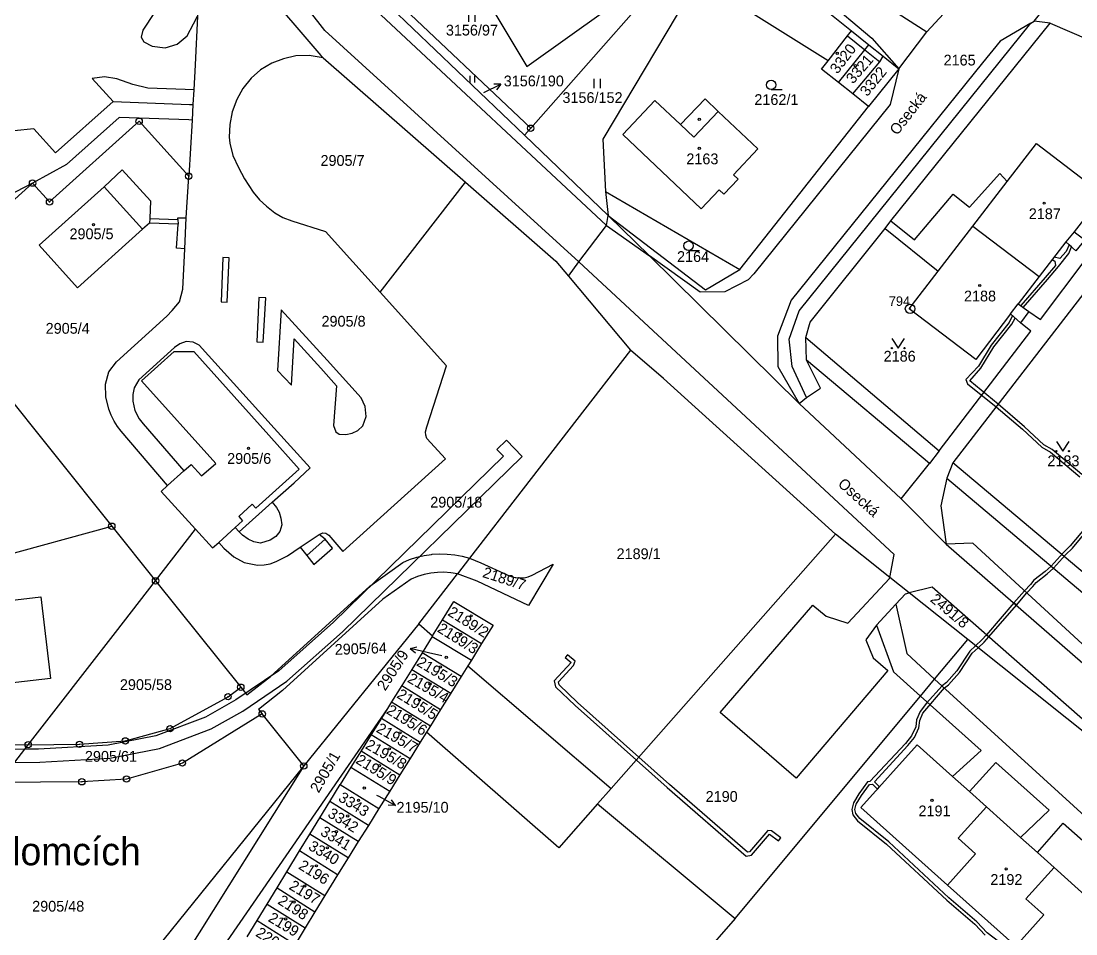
# Model space of a CAD drawing. Extents: x -784124 to -780570, y -980818 to -976926.
# Drawn here: x -782765.3 to -782598.9, y -978567.1 to -978423 of the extents above; entities that cross this region are included whole.
import ezdxf
from ezdxf.enums import TextEntityAlignment as Align

# ---------------------------------------------------------------- set-up
doc = ezdxf.new("R2010")
doc.units = 0
doc.header["$LTSCALE"] = 3.138375
doc.header["$MEASUREMENT"] = 0
doc.linetypes.add('0_051C', pattern=[0])
for name, color, linetype in [('1008', 1, 'CONTINUOUS'), ('1009', 1, 'CONTINUOUS'), ('101', 1, 'CONTINUOUS'), ('1016', 1, 'CONTINUOUS'), ('1029', 1, 'CONTINUOUS'), ('105', 1, 'CONTINUOUS'), ('18', 1, 'CONTINUOUS'), ('21800', 1, 'CONTINUOUS'), ('21900', 1, 'CONTINUOUS'), ('21999', 1, 'CONTINUOUS'), ('23700', 1, 'CONTINUOUS'), ('304', 1, 'CONTINUOUS'), ('306', 1, 'CONTINUOUS'), ('314', 1, 'CONTINUOUS'), ('402', 1, 'CONTINUOUS'), ('404', 1, 'CONTINUOUS')]:
    doc.layers.add(name, color=color, linetype=linetype)

# ---------------------------------------------------------------- blocks, each defined once
blk = doc.blocks.new('4_02$0')
at = {"layer": '404', "color": 255, "linetype": 'Continuous'}
blk.add_circle((-0.01, 0), 0.175, dxfattribs=at)
blk = doc.blocks.new('1029$1')
at = {"layer": '1029', "color": 6, "linetype": 'Continuous'}
for p, q in [((0, 3), (-0.5, 2)), ((0, 0), (0, 3)), ((0, 3), (0.5, 2))]:
    blk.add_line(p, q, dxfattribs=at)
blk = doc.blocks.new('3_06$4')
at = {"layer": '306', "color": 255, "linetype": 'Continuous'}
for p, q in [((-0.51, 0), (-0.51, 1.5)), ((0.49, 0), (0.49, 1.5))]:
    blk.add_line(p, q, dxfattribs=at)
blk = doc.blocks.new('3_04$3')
at = {"layer": '304', "color": 255, "linetype": 'Continuous'}
blk.add_line((0.01, 0), (1.76, 0), dxfattribs=at)
blk.add_circle((0.01, 0.75), 0.75, dxfattribs=at)
blk = doc.blocks.new('3_14$2')
at = {"layer": '314', "color": 255, "linetype": 'Continuous'}
blk.add_lwpolyline([(-1, 1.5), (0, 0), (1, 1.5)], dxfattribs=at)
for centre in [(-1, 0), (1, 0)]:
    blk.add_circle(centre, 0.1, dxfattribs=at)
blk = doc.blocks.new('1_01$18')
at = {"layer": '101', "color": 3, "linetype": 'Continuous'}
for radius in [0.75, 0.03]:
    blk.add_circle((0, 0), radius, dxfattribs=at)
blk = doc.blocks.new('1_05$19')
at = {"layer": '105', "color": 3, "linetype": 'Continuous'}
for radius in [0.5, 0.0303]:
    blk.add_circle((0, 0), radius, dxfattribs=at)

msp = doc.modelspace()

# ---------------------------------------------------------------- linework, layer by layer
at = {"layer": '1029', "color": 255, "linetype": 'Continuous'}
for p, q in [((-782698.94, -978523.18), (-782701.02, -978522.7)), ((-782709.24, -978545.17), (-782708.89, -978545.37))]:
    msp.add_line(p, q, dxfattribs=at)
at = {"layer": '21800', "color": 255, "linetype": 'Continuous'}
for p, q in [((-782652.83, -978407.26), (-782631.1, -978425.72)), ((-782744.25, -978421.64), (-782746.1, -978424.41)), ((-782738.1, -978423.42), (-782737.48, -978422.24)), ((-782739.12, -978425.33), (-782738.1, -978423.42)), ((-782642.55, -978468.76), (-782606.02, -978423.33)), ((-782606.02, -978423.33), (-782610.84, -978426.16)), ((-782606.02, -978423.33), (-782605.48, -978423.02)), ((-782746.1, -978424.41), (-782746.36, -978425.56)), ((-782746.36, -978425.56), (-782745.93, -978426.29)), ((-782740.67, -978426.64), (-782739.12, -978425.33)), ((-782634.92, -978425.34), (-782632.2, -978427.52)), ((-782631.1, -978425.72), (-782626.84, -978430.54)), ((-782745.93, -978426.29), (-782744.63, -978426.94)), ((-782744.63, -978426.94), (-782742.61, -978427.23)), ((-782742.61, -978427.23), (-782740.67, -978426.64)), ((-782632.2, -978427.52), (-782629.83, -978429.42)), ((-782610.84, -978426.16), (-782613.62, -978429.6)), ((-782613.62, -978429.6), (-782643.85, -978467.03)), ((-782626.84, -978430.54), (-782628.2, -978436.16)), ((-782752.18, -978431.79), (-782754.12, -978432.07)), ((-782754.12, -978432.07), (-782750.81, -978435.71)), ((-782750.22, -978432.09), (-782752.18, -978431.79)), ((-782747.71, -978432.99), (-782750.22, -978432.09)), ((-782745.31, -978433.61), (-782747.71, -978432.99)), ((-782739.41, -978433.82), (-782745.31, -978433.61)), ((-782738.07, -978433.87), (-782739.41, -978433.82)), ((-782750.81, -978435.71), (-782759.88, -978443.78)), ((-782750.81, -978435.71), (-782738.77, -978436.17)), ((-782738.77, -978436.17), (-782738.21, -978436.19)), ((-782655.34, -978437.26), (-782659.2, -978441.33)), ((-782628.2, -978436.16), (-782649.69, -978462.89)), ((-782749.82, -978438.23), (-782758.16, -978445.64)), ((-782738.87, -978438.61), (-782749.82, -978438.23)), ((-782738.35, -978438.63), (-782738.87, -978438.61)), ((-782763.28, -978440.02), (-782766.39, -978440.3)), ((-782759.88, -978443.78), (-782763.28, -978440.02)), ((-782659.2, -978441.33), (-782661.3, -978439.35)), ((-782758.16, -978445.64), (-782763.51, -978448.58)), ((-782615.71, -978452.36), (-782610.93, -978447.05)), ((-782610.93, -978447.05), (-782609.73, -978448.3)), ((-782763.51, -978448.58), (-782767.45, -978450.62)), ((-782752.19, -978449.15), (-782746.14, -978455.87)), ((-782624.39, -978457.52), (-782618.25, -978450.32)), ((-782618.25, -978450.32), (-782615.71, -978452.36)), ((-782745.02, -978454.18), (-782745.08, -978454.88)), ((-782672.95, -978455.28), (-782672.68, -978453.69)), ((-782740.6, -978454.31), (-782740.54, -978455.06)), ((-782629.01, -978455.75), (-782620.62, -978462.47)), ((-782628.09, -978454.51), (-782624.39, -978457.52)), ((-782599.16, -978456.27), (-782600.51, -978457.84)), ((-782733.49, -978460.31), (-782733.76, -978467.31)), ((-782732.48, -978460.35), (-782733.49, -978460.31)), ((-782732.79, -978467.37), (-782732.48, -978460.35)), ((-782658.16, -978465.8), (-782666.2, -978460.08)), ((-782604.5, -978470.12), (-782597.27, -978460.54)), ((-782678.98, -978463.24), (-782677.3, -978461.02)), ((-782650.63, -978463.85), (-782654.29, -978465.74)), ((-782649.69, -978462.89), (-782650.63, -978463.85)), ((-782654.29, -978465.74), (-782658.16, -978465.8)), ((-782733.76, -978467.31), (-782732.79, -978467.37)), ((-782727.79, -978466.61), (-782728.11, -978473.64)), ((-782726.73, -978466.68), (-782727.79, -978466.61)), ((-782727.1, -978473.67), (-782726.73, -978466.68)), ((-782643.85, -978467.03), (-782646, -978472.71)), ((-782724.3, -978468.57), (-782724.84, -978478.14)), ((-782717.05, -978476.54), (-782724.3, -978468.57)), ((-782644.15, -978473.19), (-782642.55, -978468.76)), ((-782609.21, -978469.22), (-782608, -978467.64)), ((-782606.35, -978468.84), (-782604.5, -978470.12)), ((-782606.03, -978471.95), (-782607.64, -978470.62)), ((-782620.47, -978490.86), (-782606.03, -978471.95)), ((-782728.11, -978473.64), (-782727.1, -978473.67)), ((-782722.63, -978480.48), (-782722.26, -978473.14)), ((-782722.26, -978473.14), (-782718.04, -978477.81)), ((-782646, -978472.71), (-782645.92, -978477.51)), ((-782643.68, -978477.54), (-782644.15, -978473.19)), ((-782641.51, -978472.96), (-782620.47, -978490.86)), ((-782746.31, -978479.8), (-782741.19, -978475.16)), ((-782741.19, -978475.16), (-782738.07, -978475.18)), ((-782738.07, -978475.18), (-782726.23, -978488.36)), ((-782711.65, -978482.47), (-782717.05, -978476.54)), ((-782621.98, -978492.85), (-782641.43, -978476.54)), ((-782724.84, -978478.14), (-782722.63, -978480.48)), ((-782718.04, -978477.81), (-782715.57, -978480.55)), ((-782645.92, -978477.51), (-782642.58, -978483.38)), ((-782641.42, -978482.41), (-782643.68, -978477.54)), ((-782734.57, -978492.82), (-782746.31, -978479.8)), ((-782715.57, -978480.55), (-782716.02, -978486.85)), ((-782711.05, -978483.85), (-782711.65, -978482.47)), ((-782710.9, -978485.41), (-782711.05, -978483.85)), ((-782711.41, -978486.87), (-782710.9, -978485.41)), ((-782716.02, -978486.85), (-782715.66, -978487.85)), ((-782712.17, -978487.62), (-782711.41, -978486.87)), ((-782726.23, -978488.36), (-782721.42, -978493.71)), ((-782715.66, -978487.85), (-782715.15, -978488.22)), ((-782715.15, -978488.22), (-782714.07, -978488.27)), ((-782714.07, -978488.27), (-782713.08, -978488.06)), ((-782713.08, -978488.06), (-782712.17, -978487.62)), ((-782620.47, -978490.86), (-782621.98, -978492.85)), ((-782739.64, -978493.97), (-782738.49, -978492.97)), ((-782738.49, -978492.97), (-782736.84, -978494.77)), ((-782736.84, -978494.77), (-782734.57, -978492.82)), ((-782721.42, -978493.71), (-782728.27, -978499.87)), ((-782626.48, -978498.42), (-782621.98, -978492.85)), ((-782587.89, -978518.36), (-782618.3, -978492.72)), ((-782619.28, -978495.15), (-782589.51, -978520.28)), ((-782725.73, -978498.94), (-782725, -978499.79)), ((-782728.85, -978499.23), (-782730.94, -978501.22)), ((-782728.27, -978499.87), (-782728.85, -978499.23)), ((-782725, -978499.79), (-782724.58, -978500.51)), ((-782724.58, -978500.51), (-782724.33, -978501.45)), ((-782730.4, -978501.88), (-782731.54, -978502.92)), ((-782730.94, -978501.22), (-782730.4, -978501.88)), ((-782724.33, -978501.45), (-782724.19, -978502.53)), ((-782730.4, -978504.14), (-782730.93, -978503.62)), ((-782724.51, -978503.57), (-782725.13, -978504.37)), ((-782724.19, -978502.53), (-782724.51, -978503.57)), ((-782721.27, -978506.03), (-782718.31, -978504.03)), ((-782729.5, -978504.79), (-782730.4, -978504.14)), ((-782728.59, -978505.22), (-782729.5, -978504.79)), ((-782727.55, -978505.42), (-782728.59, -978505.22)), ((-782726.03, -978504.94), (-782727.55, -978505.42)), ((-782725.13, -978504.37), (-782726.03, -978504.94)), ((-782720.24, -978507.34), (-782717.36, -978504.8)), ((-782615.17, -978505.43), (-782619.35, -978505.56)), ((-782596.55, -978522.54), (-782615.17, -978505.43)), ((-782634.88, -978518.04), (-782628.32, -978511.01)), ((-782628.32, -978511.01), (-782628.28, -978510.82)), ((-782627.33, -978515.05), (-782625.79, -978513.41)), ((-782625.79, -978513.41), (-782625.21, -978513.27)), ((-782655.02, -978532.15), (-782640.41, -978515.17)), ((-782640.41, -978515.17), (-782638.28, -978516.93)), ((-782627.33, -978515.05), (-782630.36, -978518.33)), ((-782627.33, -978515.05), (-782625.6, -978522.85)), ((-782638.28, -978516.93), (-782634.88, -978518.04)), ((-782630.36, -978518.33), (-782632.07, -978520.68)), ((-782630.36, -978518.33), (-782627.7, -978525.74)), ((-782632.07, -978520.68), (-782630.88, -978523.51)), ((-782630.88, -978523.51), (-782628.56, -978525.51)), ((-782625.6, -978522.85), (-782621.19, -978526.88)), ((-782628.56, -978525.51), (-782643.04, -978542.5)), ((-782627.7, -978525.74), (-782623.43, -978529.56)), ((-782621.19, -978526.88), (-782590.42, -978555.01)), ((-782623.43, -978529.56), (-782613.86, -978538.11)), ((-782643.04, -978542.5), (-782655.02, -978532.15)), ((-782680.48, -978553.52), (-782701.38, -978535.26)), ((-782613.86, -978538.11), (-782618.36, -978542.25)), ((-782615.71, -978544.62), (-782611.55, -978540.05)), ((-782611.55, -978540.05), (-782603.12, -978547.57)), ((-782674.36, -978546.58), (-782680.48, -978553.52)), ((-782603.12, -978547.57), (-782607.65, -978551.86)), ((-782604.98, -978554.25), (-782600.9, -978549.63)), ((-782600.9, -978549.63), (-782592.34, -978557.22))]:
    msp.add_line(p, q, dxfattribs=at)
at = {"layer": '21900', "color": 3, "linetype": 'Continuous'}
for p, q in [((-782653.92, -978408.68), (-782634.3, -978424.56)), ((-782684.92, -978439.91), (-782660.59, -978412.31)), ((-782707.28, -978418.73), (-782684.92, -978439.91)), ((-782634.3, -978424.56), (-782631.58, -978426.74)), ((-782626.84, -978430.54), (-782622.44, -978424.72)), ((-782631.58, -978426.74), (-782629.32, -978428.55)), ((-782717.64, -978428.79), (-782695.2, -978448.42)), ((-782629.32, -978428.55), (-782626.84, -978430.54)), ((-782626.84, -978430.54), (-782631.6, -978436.49)), ((-782634.09, -978434.49), (-782636.34, -978432.69)), ((-782631.6, -978436.49), (-782634.09, -978434.49)), ((-782651.92, -978462.21), (-782631.6, -978436.49)), ((-782684.92, -978439.91), (-782685.9, -978441.03)), ((-782672.68, -978453.69), (-782685.9, -978441.03)), ((-782739.26, -978454.06), (-782738.87, -978447.48)), ((-782708.68, -978465.77), (-782695.2, -978448.42)), ((-782673.14, -978449.91), (-782651.92, -978462.21)), ((-782673.14, -978449.91), (-782672.68, -978453.69)), ((-782739.47, -978458.93), (-782739.26, -978454.06)), ((-782672.68, -978453.69), (-782666.2, -978460.08)), ((-782677.3, -978461.02), (-782672.95, -978455.28)), ((-782672.95, -978455.28), (-782666.2, -978460.08)), ((-782615.17, -978455.38), (-782604.71, -978463.34)), ((-782666.2, -978460.08), (-782642.58, -978483.38)), ((-782669.15, -978474.94), (-782694.58, -978507.8)), ((-782771.73, -978476.86), (-782751.01, -978502.73)), ((-782804.01, -978517.24), (-782751.01, -978502.73)), ((-782751.01, -978502.73), (-782744.1, -978511.36)), ((-782744.1, -978511.36), (-782737.78, -978503.22)), ((-782672.21, -978544.14), (-782636.84, -978504.01)), ((-782628.28, -978510.82), (-782636.84, -978504.01)), ((-782694.58, -978507.8), (-782696.47, -978510.24)), ((-782702.59, -978518.15), (-782696.47, -978510.24)), ((-782750.42, -978519.49), (-782744.1, -978511.36)), ((-782744.1, -978511.36), (-782730.66, -978528.14)), ((-782625.21, -978513.27), (-782628.28, -978510.82)), ((-782615.98, -978520.62), (-782625.21, -978513.27)), ((-782702.59, -978518.15), (-782700.39, -978520.03)), ((-782700.39, -978520.03), (-782698.83, -978517.51)), ((-782698.83, -978517.51), (-782692.66, -978521.27)), ((-782700.45, -978520.12), (-782702.06, -978522.71)), ((-782700.39, -978520.03), (-782700.45, -978520.12)), ((-782700.45, -978520.12), (-782694.28, -978523.87)), ((-782580.18, -978549.23), (-782615.98, -978520.62)), ((-782692.66, -978521.27), (-782694.28, -978523.87)), ((-782702.06, -978522.71), (-782703.68, -978525.33)), ((-782695.9, -978526.47), (-782702.06, -978522.71)), ((-782694.28, -978523.87), (-782694.84, -978524.77)), ((-782703.68, -978525.33), (-782705.27, -978527.88)), ((-782703.68, -978525.33), (-782697.53, -978529.08)), ((-782694.84, -978524.77), (-782695.9, -978526.47)), ((-782694.84, -978524.77), (-782672.21, -978544.14)), ((-782695.9, -978526.47), (-782697.53, -978529.08)), ((-782705.27, -978527.88), (-782706.88, -978530.47)), ((-782705.27, -978527.88), (-782699.13, -978531.65)), ((-782706.88, -978530.47), (-782707.51, -978531.48)), ((-782706.88, -978530.47), (-782700.73, -978534.22)), ((-782697.53, -978529.08), (-782699.13, -978531.65)), ((-782720.71, -978540.57), (-782727.28, -978532.36)), ((-782707.51, -978531.48), (-782708.48, -978533.05)), ((-782699.13, -978531.65), (-782700.73, -978534.22)), ((-782708.48, -978533.05), (-782710.07, -978535.61)), ((-782708.48, -978533.05), (-782702.34, -978536.81)), ((-782710.07, -978535.61), (-782711.67, -978538.19)), ((-782710.07, -978535.61), (-782703.94, -978539.38)), ((-782702.34, -978536.81), (-782703.94, -978539.38)), ((-782711.67, -978538.19), (-782713.27, -978540.77)), ((-782711.67, -978538.19), (-782705.54, -978541.96)), ((-782720.71, -978540.57), (-782745.87, -978580.73)), ((-782703.94, -978539.38), (-782705.54, -978541.96)), ((-782713.27, -978540.77), (-782714.96, -978543.49)), ((-782713.27, -978540.77), (-782707.15, -978544.55)), ((-782705.54, -978541.96), (-782707.15, -978544.55)), ((-782716.59, -978546.17), (-782714.96, -978543.49)), ((-782714.96, -978543.49), (-782708.86, -978547.28)), ((-782707.15, -978544.55), (-782708.86, -978547.28)), ((-782672.21, -978544.14), (-782674.36, -978546.58)), ((-782718.17, -978548.75), (-782716.59, -978546.17)), ((-782710.52, -978549.95), (-782716.59, -978546.17)), ((-782708.86, -978547.28), (-782710.52, -978549.95)), ((-782719.75, -978551.36), (-782718.17, -978548.75)), ((-782712.13, -978552.52), (-782718.17, -978548.75)), ((-782710.52, -978549.95), (-782712.13, -978552.52)), ((-782721.37, -978553.99), (-782719.75, -978551.36)), ((-782713.74, -978555.09), (-782719.75, -978551.36)), ((-782723.38, -978557.27), (-782721.37, -978553.99)), ((-782715.4, -978557.75), (-782721.37, -978553.99)), ((-782712.13, -978552.52), (-782713.74, -978555.09)), ((-782713.74, -978555.09), (-782715.4, -978557.75)), ((-782724.94, -978559.83), (-782723.38, -978557.27)), ((-782723.38, -978557.27), (-782717.4, -978561.04)), ((-782715.4, -978557.75), (-782717.4, -978561.04)), ((-782726.5, -978562.38), (-782724.94, -978559.83)), ((-782724.94, -978559.83), (-782718.96, -978563.59)), ((-782619.15, -978559.39), (-782608.39, -978569.03)), ((-782717.4, -978561.04), (-782718.96, -978563.59)), ((-782728.09, -978564.99), (-782726.5, -978562.38)), ((-782726.5, -978562.38), (-782720.51, -978566.14)), ((-782718.96, -978563.59), (-782720.51, -978566.14)), ((-782729.66, -978567.56), (-782728.09, -978564.99)), ((-782728.09, -978564.99), (-782722.1, -978568.75)), ((-782720.51, -978566.14), (-782722.1, -978568.75))]:
    msp.add_line(p, q, dxfattribs=at)
for points in [[(-782752.88, -978365.01), (-782715.93, -978414.8), (-782708.56, -978421.99), (-782672.95, -978455.28)], [(-782677.3, -978461.02), (-782717.38, -978424.51), (-782745.3, -978388.61)], [(-782736.73, -978406.54), (-782737.48, -978422.24), (-782737.84, -978429.93), (-782738.07, -978433.87), (-782738.21, -978436.19), (-782738.35, -978438.63), (-782738.87, -978447.48)], [(-782736.73, -978406.54), (-782718.05, -978428.43), (-782717.64, -978428.79)], [(-782696.3, -978412.13), (-782685.52, -978430.15), (-782660.59, -978412.31)], [(-782602.98, -978423.34), (-782605.48, -978423.02), (-782597.48, -978413)], [(-782658.53, -978416.41), (-782673.56, -978441.63), (-782673.14, -978449.91)], [(-782685.9, -978441.03), (-782707.04, -978420.8), (-782708.47, -978419.45)], [(-782622.44, -978424.72), (-782619.81, -978421.84), (-782618.16, -978420.04)], [(-782642.58, -978483.38), (-782641.42, -978482.41), (-782639.22, -978480.95), (-782641.43, -978476.54), (-782641.51, -978472.96), (-782640.83, -978470.54), (-782629.01, -978455.75), (-782628.09, -978454.51), (-782602.98, -978423.34)], [(-782602.98, -978423.34), (-782596.88, -978425.97), (-782586.34, -978434.46), (-782589.57, -978438.37), (-782574.25, -978450.83), (-782570.85, -978446.88), (-782566.81, -978450.14), (-782562.04, -978453.99)], [(-782638, -978429.28), (-782634.92, -978425.34), (-782634.3, -978424.56)], [(-782636.34, -978432.69), (-782632.2, -978427.52), (-782631.58, -978426.74)], [(-782717.64, -978428.79), (-782719.88, -978428.44), (-782721.95, -978428.51), (-782723.91, -978428.96), (-782725.77, -978429.65), (-782727.54, -978430.67), (-782729.04, -978432.02), (-782730.33, -978433.62), (-782731.3, -978435.39), (-782732.03, -978437.3), (-782732.39, -978439.3), (-782732.48, -978441.3), (-782732.38, -978442.27), (-782731.89, -978444.24), (-782731.01, -978446.12), (-782730.08, -978447.88), (-782728.72, -978449.99), (-782727.71, -978451.2), (-782726.58, -978452.24), (-782725.31, -978453.28), (-782724.03, -978454), (-782722.6, -978454.55), (-782717.29, -978456.2), (-782708.68, -978465.77)], [(-782634.09, -978434.49), (-782629.83, -978429.42), (-782629.32, -978428.55)], [(-782636.34, -978432.69), (-782639.05, -978430.61), (-782638, -978429.28)], [(-782655.34, -978437.26), (-782649.08, -978443.19), (-782652.93, -978447.25), (-782652.2, -978447.94), (-782654.47, -978450.32), (-782655.2, -978449.63), (-782658.02, -978452.61), (-782670.4, -978440.88), (-782665.33, -978435.52), (-782661.3, -978439.35), (-782657.42, -978435.28), (-782655.34, -978437.26)], [(-782738.87, -978447.48), (-782746.69, -978438.81), (-782760.83, -978451.55), (-782763.51, -978448.58), (-782775.27, -978459.23), (-782769.87, -978465.15), (-782776.41, -978471.01)], [(-782615.17, -978455.38), (-782609.73, -978448.3), (-782605.14, -978442.33), (-782594.63, -978450.38), (-782599.16, -978456.27), (-782597.5, -978457.55), (-782598.9, -978459.24), (-782600.51, -978457.84), (-782604.71, -978463.34)], [(-782739.47, -978458.93), (-782740.78, -978458.87), (-782740.54, -978455.06), (-782745.08, -978454.88), (-782746.14, -978455.87), (-782756.4, -978465.12), (-782762.46, -978458.39), (-782752.19, -978449.15), (-782749.36, -978446.47), (-782744.92, -978451.35), (-782745.02, -978454.18), (-782740.6, -978454.31), (-782740.57, -978454.05), (-782739.26, -978454.06)], [(-782695.2, -978448.42), (-782680.96, -978460.89), (-782678.98, -978463.24), (-782669.15, -978474.94)], [(-782672.68, -978453.69), (-782657.34, -978465.4), (-782651.92, -978462.21)], [(-782562.04, -978453.99), (-782566.82, -978459.86), (-782594.99, -978462.47), (-782618.3, -978492.72), (-782619.28, -978495.15), (-782620.23, -978499.5), (-782619.35, -978505.56)], [(-782604.71, -978463.34), (-782608, -978467.64), (-782606.35, -978468.84), (-782607.64, -978470.62), (-782609.21, -978469.22), (-782614.68, -978476.44), (-782625.2, -978468.44), (-782620.62, -978462.47), (-782615.17, -978455.38)], [(-782742.24, -978496.32), (-782749.52, -978487.74), (-782750.1, -978486.98), (-782750.64, -978486.15), (-782751.12, -978485.2), (-782751.47, -978484.24), (-782751.94, -978482.31), (-782751.99, -978480.3), (-782751.48, -978478.39), (-782750.29, -978476.76), (-782742.32, -978469.57), (-782741.48, -978468.67), (-782740.34, -978467.3), (-782739.79, -978465.34), (-782739.47, -978458.93)], [(-782628.28, -978510.82), (-782627.58, -978507.19), (-782677.3, -978461.02)], [(-782734.14, -978505.28), (-782733.32, -978506.21), (-782731.77, -978507.54), (-782730.11, -978508.48), (-782728, -978508.86), (-782726.98, -978508.82), (-782726.02, -978508.68), (-782725.06, -978508.31), (-782723.28, -978507.39), (-782721.27, -978506.03), (-782720.24, -978507.34), (-782719.11, -978508.77), (-782716.2, -978506.19), (-782717.36, -978504.8), (-782718.31, -978504.03), (-782717.72, -978503.76), (-782717.24, -978503.83), (-782716.74, -978504.16), (-782714.55, -978506.74), (-782698.37, -978492.08), (-782701.28, -978488.88), (-782701.46, -978488.38), (-782701.53, -978487.82), (-782701.31, -978487.07), (-782698.19, -978477.41), (-782708.68, -978465.77)], [(-782734.14, -978505.28), (-782731.54, -978502.92), (-782730.93, -978503.62), (-782725.73, -978498.94), (-782722.24, -978495.9), (-782719.69, -978493.53), (-782725.37, -978487.25), (-782737.2, -978474.15), (-782738.15, -978473.69), (-782739.25, -978473.59), (-782740.25, -978473.96), (-782741.11, -978474.51), (-782746.76, -978479.61), (-782747.48, -978480.89), (-782747.7, -978481.94), (-782747.68, -978482.98), (-782747.38, -978484.46), (-782746.68, -978485.8), (-782746.05, -978486.55), (-782739.64, -978493.97), (-782742.24, -978496.32)], [(-782636.84, -978504.01), (-782663.96, -978479.4), (-782669.15, -978474.94)], [(-782642.58, -978483.38), (-782626.48, -978498.42), (-782619.35, -978505.56)], [(-782737.78, -978503.22), (-782743.2, -978497.23), (-782742.24, -978496.32)], [(-782737.78, -978503.22), (-782735.13, -978506.16), (-782734.14, -978505.28)], [(-782619.35, -978505.56), (-782594.96, -978526.8), (-782588.14, -978532.39)], [(-782705.11, -978508.48), (-782704.017, -978508.012), (-782702.888, -978507.637), (-782701.732, -978507.358), (-782700.557, -978507.178), (-782700.45, -978507.166), (-782699.263, -978507.094), (-782698.074, -978507.122), (-782696.892, -978507.25), (-782695.724, -978507.476), (-782694.58, -978507.8)], [(-782730.66, -978528.14), (-782729.69, -978529.35), (-782725.97, -978526.43), (-782710.3, -978512.2), (-782705.11, -978508.48)], [(-782684.67, -978510.47), (-782681.36, -978508.72), (-782685.27, -978515.23), (-782693.38, -978511.42), (-782696.47, -978510.24)], [(-782694.58, -978507.8), (-782692.77, -978508.51), (-782688.64, -978510.41)], [(-782696.47, -978510.24), (-782697.529, -978510.069), (-782698.6, -978509.998), (-782699.62, -978510.023), (-782700.686, -978510.146), (-782701.736, -978510.368), (-782702.76, -978510.687), (-782703.75, -978511.1)], [(-782688.64, -978510.41), (-782688.022, -978510.67), (-782687.373, -978510.835), (-782687.286, -978510.849), (-782686.618, -978510.903), (-782685.95, -978510.857), (-782685.295, -978510.711), (-782684.67, -978510.47)], [(-782703.75, -978511.1), (-782708.23, -978514.26), (-782724.07, -978528.69), (-782727.84, -978531.66), (-782727.28, -978532.36)], [(-782580.18, -978549.23), (-782581.02, -978547.99), (-782621.57, -978512.36), (-782625.21, -978513.27)], [(-782780.05, -978515.99), (-782762.19, -978513.87), (-782760.66, -978526.75), (-782770.32, -978527.9), (-782778.52, -978528.87), (-782778.93, -978525.36), (-782780.05, -978515.99)], [(-782698.83, -978517.51), (-782697.03, -978514.61), (-782690.86, -978518.36), (-782692.66, -978521.27)], [(-782764.19, -978537.22), (-782772.07, -978537.28), (-782799.4, -978537.53), (-782801.76, -978535.08), (-782803.74, -978518.47), (-782804.01, -978517.24)], [(-782652.67, -978564.65), (-782623.43, -978529.56), (-782621.19, -978526.88), (-782615.98, -978520.62)], [(-782764.19, -978537.22), (-782756.1, -978537.15), (-782748.87, -978536.61), (-782741.82, -978534.68), (-782732.67, -978529.65), (-782730.66, -978528.14)], [(-782707.51, -978531.48), (-782767.01, -978617.72), (-782820.6, -978700)], [(-782727.28, -978532.36), (-782739.87, -978540.11), (-782748.68, -978542.64), (-782755.74, -978543.08), (-782768.85, -978543.21)], [(-782700.73, -978534.22), (-782701.38, -978535.26), (-782702.34, -978536.81)], [(-782613.03, -978547.02), (-782615.71, -978544.62), (-782618.36, -978542.25), (-782623.96, -978537.23), (-782632.81, -978547.15), (-782619.15, -978559.39)], [(-782619.15, -978559.39), (-782614.72, -978554.45), (-782617.47, -978551.97), (-782613.03, -978547.02)], [(-782602.35, -978556.61), (-782604.98, -978554.25), (-782607.65, -978551.86), (-782613.03, -978547.02)], [(-782608.39, -978569.03), (-782603.96, -978564.09), (-782606.79, -978561.55), (-782602.35, -978556.61)], [(-782608.39, -978569.03), (-782597.56, -978578.74), (-782588.69, -978568.86), (-782594.26, -978563.87), (-782596.92, -978561.48), (-782602.35, -978556.61)]]:
    msp.add_lwpolyline(points, dxfattribs=at)
at = {"layer": '21999', "color": 3, "linetype": 'Continuous'}
for p, q in [((-782651.45, -978406), (-782622.44, -978424.72)), ((-782638, -978429.28), (-782658.53, -978416.41)), ((-782702.59, -978518.15), (-782720.71, -978540.57)), ((-782764.19, -978537.22), (-782750.42, -978519.49)), ((-782768.85, -978543.21), (-782764.19, -978537.22)), ((-782720.71, -978540.57), (-782751.55, -978578.73)), ((-782674.36, -978546.58), (-782652.67, -978564.65)), ((-782652.67, -978564.65), (-782697.71, -978616.2))]:
    msp.add_line(p, q, dxfattribs=at)
at = {"layer": '23700', "color": 255, "linetype": '0_051C'}
for points in [[(-782599.59, -978458.64), (-782599.98, -978458.3), (-782600.45, -978459.39), (-782601.43, -978460.5), (-782602.34, -978460.24), (-782602.64, -978460.63), (-782602.24, -978460.91), (-782602.15, -978461.56), (-782603.76, -978463.45), (-782607.61, -978467.92), (-782607.2, -978468.22), (-782603.38, -978463.77), (-782601.63, -978461.72), (-782600.03, -978459.67), (-782599.59, -978458.64)], [(-782613.02, -978519.87), (-782612.65, -978520.2), (-782608.3, -978515.18), (-782608.68, -978514.85), (-782613.02, -978519.87)], [(-782679.5, -978523.47), (-782678.56, -978524.27), (-782681.2, -978527.14), (-782680.98, -978528.07), (-782677.91, -978531.02), (-782668.25, -978539.65), (-782663.4, -978543.98), (-782650.9, -978554.81), (-782650.09, -978554.65), (-782647.22, -978551.33), (-782645.81, -978552.39), (-782645.45, -978551.91), (-782646.93, -978550.79), (-782647.53, -978550.78), (-782650.41, -978554.11), (-782650.72, -978554.17), (-782663, -978543.52), (-782667.85, -978539.2), (-782677.51, -978530.58), (-782680.44, -978527.77), (-782680.54, -978527.32), (-782678.18, -978524.74), (-782677.9, -978524.04), (-782679.12, -978523.01), (-782679.5, -978523.47)]]:
    msp.add_lwpolyline(points, close=True, dxfattribs=at)
for points in [[(-782597.97, -978494.58), (-782602.64, -978490.62), (-782603.98, -978489.88), (-782607.01, -978487.02), (-782611.17, -978483.47), (-782615.64, -978479.77), (-782613.88, -978477.76), (-782611.83, -978474.43), (-782609.03, -978470.85), (-782608.48, -978469.87), (-782608.9, -978469.49), (-782609.45, -978470.59), (-782612.25, -978474.15), (-782614.28, -978477.46), (-782616.25, -978479.58), (-782615.99, -978480.26), (-782611.48, -978483.87), (-782607.35, -978487.4), (-782604.28, -978490.28), (-782602.92, -978491.04), (-782598.29, -978494.96)], [(-782766.39, -978540.04), (-782762.35, -978539.98), (-782751.34, -978539.36), (-782743.49, -978537.83), (-782735.34, -978534.74), (-782730.34, -978531.91), (-782723.39, -978527.21), (-782714.62, -978519.38), (-782686.25, -978491.73), (-782688.76, -978489.17), (-782690.24, -978490.63), (-782689.19, -978491.69), (-782716.04, -978517.86), (-782724.67, -978525.57), (-782731.44, -978530.15), (-782736.22, -978532.86), (-782744.07, -978535.83), (-782751.6, -978537.3), (-782762.55, -978537.9), (-782764.75, -978537.94), (-782807.65, -978538.63)], [(-782597.29, -978502.82), (-782599.8, -978505.85), (-782600.9, -978506.91), (-782602.83, -978509.03), (-782603.78, -978509.89), (-782605.53, -978511.27), (-782606.07, -978511.93), (-782607.02, -978512.92), (-782608.68, -978514.85), (-782608.3, -978515.18), (-782606.64, -978513.27), (-782605.69, -978512.27), (-782605.17, -978511.63), (-782603.46, -978510.27), (-782602.43, -978509.37), (-782600.54, -978507.25), (-782599.42, -978506.19), (-782596.91, -978503.14)], [(-782609.54, -978569.51), (-782612.89, -978566.92), (-782614.52, -978565.17), (-782618.94, -978561.39), (-782628.44, -978552.56), (-782633, -978548.88), (-782633.63, -978548.08), (-782633.76, -978547.45), (-782633.55, -978546.61), (-782632.73, -978545.24), (-782631.48, -978543.52), (-782631.01, -978543.45), (-782630.23, -978544.26), (-782629.9, -978543.89), (-782630.66, -978543.09), (-782625.41, -978537.37), (-782624.38, -978536.1), (-782623.7, -978534.54), (-782623.55, -978533.41), (-782623.04, -978532.25), (-782619.66, -978528.27), (-782618.98, -978527.75), (-782617.28, -978525.84), (-782615.27, -978522.78), (-782614.35, -978521.93), (-782613.37, -978521.02), (-782612.65, -978520.2), (-782613.02, -978519.87), (-782613.73, -978520.68), (-782614.74, -978521.61), (-782615.65, -978522.46), (-782617.68, -978525.54), (-782619.32, -978527.39), (-782620.03, -978527.94), (-782622.49, -978530.68), (-782623.48, -978531.99), (-782624.03, -978533.27), (-782624.18, -978534.4), (-782624.82, -978535.84), (-782625.79, -978537.05), (-782631.44, -978543.01), (-782631.76, -978543.06), (-782633.15, -978544.96), (-782634.01, -978546.41), (-782634.28, -978547.45), (-782634.09, -978548.3), (-782633.36, -978549.24), (-782628.76, -978552.94), (-782619.28, -978561.77), (-782614.86, -978565.53), (-782613.23, -978567.3)]]:
    msp.add_lwpolyline(points, dxfattribs=at)

# ---------------------------------------------------------------- block references
at = {"layer": '101', "color": 0, "linetype": 'ByBlock'}
msp.add_blockref('1_01$18', (-782625.07, -978468.41), dxfattribs=at)
at = {"layer": '1029', "color": 0, "linetype": 'ByBlock'}
for p, rotation in [((-782692.31, -978434.28), 296), ((-782701.02, -978522.7), 76.99999999999999), ((-782708.89, -978545.37), 241)]:
    msp.add_blockref('1029$1', p, dxfattribs=dict(at, rotation=rotation))
at = {"layer": '105', "color": 0, "linetype": 'ByBlock'}
for p in [(-782746.69, -978438.81), (-782684.92, -978439.91), (-782738.87, -978447.48), (-782763.51, -978448.58), (-782760.83, -978451.55), (-782751.01, -978502.73), (-782744.1, -978511.36), (-782730.66, -978528.14), (-782732.67, -978529.65), (-782727.28, -978532.36), (-782741.82, -978534.68), (-782764.19, -978537.22), (-782756.1, -978537.15), (-782748.87, -978536.61), (-782739.87, -978540.11), (-782720.71, -978540.57), (-782748.68, -978542.64), (-782755.74, -978543.08)]:
    msp.add_blockref('1_05$19', p, dxfattribs=at)
at = {"layer": '304', "color": 0, "linetype": 'ByBlock'}
for p in [(-782647, -978433.82), (-782660.03, -978459.21)]:
    msp.add_blockref('3_04$3', p, dxfattribs=at)
at = {"layer": '306', "color": 0, "linetype": 'ByBlock'}
for p in [(-782694.16, -978423.14), (-782674.42, -978433.61)]:
    msp.add_blockref('3_06$4', p, dxfattribs=at)
at = {"layer": '306', "color": 0, "linetype": 'ByBlock', "xscale": 0.7, "yscale": 0.7, "zscale": 0.7}
msp.add_blockref('3_06$4', (-782694.1, -978432.7), dxfattribs=at)
at = {"layer": '314', "color": 0, "linetype": 'ByBlock'}
for p in [(-782626.95, -978474.62), (-782600.98, -978490.88)]:
    msp.add_blockref('3_14$2', p, dxfattribs=at)
at = {"layer": '402', "color": 0, "linetype": 'ByBlock'}
msp.add_blockref('4_02$0', (-782658.31, -978438.51), dxfattribs=at)
at = {"layer": '404', "color": 0, "linetype": 'ByBlock'}
for p in [(-782636.55, -978428.09), (-782633.68, -978430.05), (-782658.31, -978443.09), (-782603.9, -978451.74), (-782753.89, -978455.13), (-782614.06, -978464.73), (-782729.43, -978490.44), (-782694.3, -978516.88), (-782695.94, -978519.81), (-782698.23, -978523.42), (-782699.14, -978524.95), (-782700.79, -978527.63), (-782702.45, -978530.17), (-782703.94, -978532.74), (-782705.53, -978535.34), (-782707.2, -978537.87), (-782708.77, -978540.53), (-782711.16, -978544.06), (-782712.07, -978546), (-782621.6, -978546), (-782713.78, -978548.46), (-782715.56, -978550.95), (-782716.99, -978553.5), (-782718.71, -978556.34), (-782609.89, -978556.83), (-782720.54, -978559.52), (-782722.26, -978562.05), (-782723.57, -978564.73)]:
    msp.add_blockref('4_02$0', p, dxfattribs=at)

# ---------------------------------------------------------------- texts
at = {"layer": '1008', "color": 255, "linetype": 'Continuous'}
for rotation, p in [(52, (-782625.4, -978437.57)), (318, (-782633.15, -978498.18))]:
    msp.add_text('Osecká', height=1.7, rotation=rotation, dxfattribs=at).set_placement(p, align=Align.MIDDLE_CENTER)
at = {"layer": '1009', "color": 255, "linetype": 'Continuous'}
msp.add_text('V domcích', height=4.4, dxfattribs=at).set_placement((-782760.34, -978557.57), align=Align.BOTTOM_CENTER)
at = {"layer": '1016', "color": 174, "linetype": 'Continuous'}
msp.add_text('794', height=1.5, dxfattribs=at).set_placement((-782625.07, -978468.41), align=Align.BOTTOM_RIGHT)
at = {"layer": '18', "color": 255, "linetype": 'Continuous'}
for s, p in [('3156/97', (-782698.3, -978425.79)), ('2165', (-782619.78, -978430.52)), ('3156/190', (-782689.17, -978433.81)), ('3156/152', (-782679.91, -978436.44)), ('2162/1', (-782649.63, -978436.75)), ('2905/7', (-782718.08, -978446.36)), ('2163', (-782660.36, -978446.11)), ('2187', (-782606.34, -978454.77)), ('2905/5', (-782757.68, -978457.94)), ('2164', (-782661.83, -978461.53)), ('2188', (-782616.56, -978467.76)), ('2905/4', (-782761.44, -978472.86)), ('2905/8', (-782717.92, -978471.74)), ('2186', (-782629.24, -978477.26)), ('2905/6', (-782732.81, -978493.4)), ('2183', (-782603.4, -978493.77)), ('2189/1', (-782671.37, -978508.44)), ('2190', (-782657.32, -978546.75)), ('2191', (-782623.74, -978549.03)), ('2192', (-782612.4, -978559.86))]:
    msp.add_text(s, height=1.7, dxfattribs=at).set_placement(p, align=Align.BOTTOM_LEFT)
for s, rotation, p in [('3320', 53, (-782636.1, -978431.76)), ('3321', 49, (-782633.67, -978433.35)), ('2491/8', 320, (-782622.34, -978514.88)), ('2189/2', 328, (-782698.4, -978517.15)), ('2189/3', 328, (-782700.05, -978519.74)), ('2195/3', 329, (-782703.32, -978525.08)), ('2195/4', 330, (-782704.75, -978527.69)), ('2195/5', 328, (-782706.45, -978530.14)), ('2195/6', 328, (-782708.1, -978532.63)), ('2195/7', 330, (-782709.67, -978535.57)), ('2195/8', 330, (-782711.4, -978538.16)), ('2905/1', 60, (-782717.92, -978545.2)), ('2195/9', 328, (-782712.93, -978540.47)), ('3343', 328, (-782715.67, -978546.42)), ('3342', 328, (-782717.35, -978548.94)), ('3341', 329, (-782718.5, -978551.84)), ('3340', 329, (-782720.39, -978554.12)), ('2196', 328, (-782721.95, -978557.15)), ('2197', 329, (-782723.44, -978560.37)), ('2198', 327, (-782725.24, -978562.66)), ('2199', 329, (-782726.74, -978565.44)), ('2200', 328, (-782728.71, -978567.77))]:
    msp.add_text(s, height=1.7, rotation=rotation, dxfattribs=at).set_placement(p, align=Align.BOTTOM_LEFT)
for s, rotation, p in [('3322', 51, (-782629.83, -978433.36)), ('2189/7', 342, (-782689.49, -978512.29)), ('2905/64', 2, (-782711.68, -978523.41)), ('2905/9', 57, (-782705.55, -978526.19))]:
    msp.add_text(s, height=1.7, rotation=rotation, dxfattribs=at).set_placement(p, align=Align.BOTTOM_CENTER)
for s, p in [('2905/18', (-782696.66, -978500.3)), ('2905/58', (-782745.62, -978529.1)), ('2905/61', (-782751.14, -978540.42)), ('2905/48', (-782759.46, -978564.08))]:
    msp.add_text(s, height=1.7, dxfattribs=at).set_placement(p, align=Align.BOTTOM_CENTER)
msp.add_text('2195/10', height=1.7, dxfattribs=at).set_placement((-782706.09, -978546.25), align=Align.TOP_LEFT)

doc.saveas('drawing.dxf')
